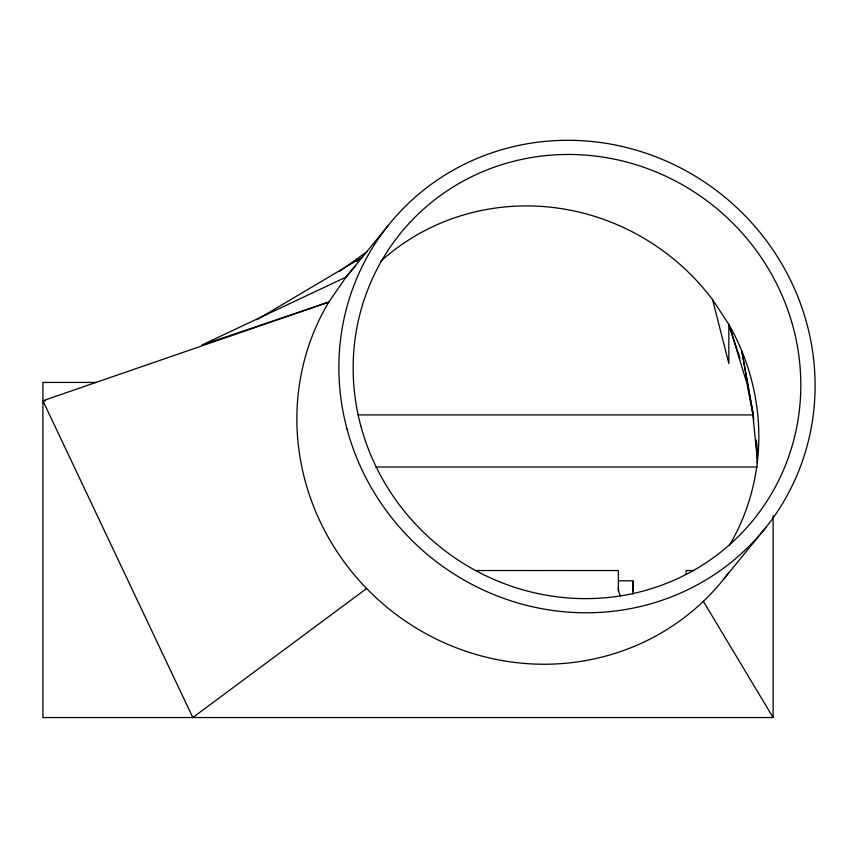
<?xml version="1.0" encoding="UTF-8"?>
<svg xmlns="http://www.w3.org/2000/svg" width="858" height="858" viewBox="0 0 858 858"><rect width="100%" height="100%" fill="white"/><g stroke="black" fill="none" stroke-linecap="round" stroke-linejoin="round"><path stroke-width="1.29" d="M632.872 591.012L632.872 580.812L618.371 580.812M712.569 299.656L728.839 324.41L728.839 363.481L712.569 299.656A227.284 218.543 39.2 0 0 380.523 261.497M388.073 225.633L346.085 277.07L328.775 302.091L42.9 400.75L192.814 717.535L366.623 588.513M723.905 578.903L765.894 527.466M339.135 271.632L367.299 251.458M356.724 261.454L358.923 259.942M256.746 319.744L362.044 257.346M96.375 382.432L42.9 382.432L42.9 717.535L773.112 717.535L773.112 515.583M42.9 400.75L45.549 400.75M358.14 414.929L753.356 414.929M375.89 466.999L757.271 466.999M475.278 570.538L618.371 570.549L618.371 591.494M693.983 570.538L686.068 570.549L686.068 574.495M703.367 601.34L773.112 717.535M729.504 545.205A227.284 218.543 39.2 0 0 728.839 324.41L740.004 358.354M728.839 324.41L746.964 383.505L753.796 418.865M753.002 412.805L741.784 350.933L752.552 411.508L757.153 457.957M757.153 451.748L756.327 440.047L757.174 462.709M632.872 580.812L632.872 593.961M728.742 572.608A241.795 232.497 39.2 0 1 406.102 621.578A241.795 232.497 39.2 0 1 328.775 302.091L201.576 345.163L346.085 277.07A241.795 232.497 39.2 0 1 355.523 265.991M620.613 596.224A33.848 23.938 0 0 1 618.371 587.644M346.975 428.893A241.795 232.497 39.2 0 0 745.355 549.892A241.795 232.497 39.2 0 0 638.609 150.858A241.795 232.497 39.2 0 0 346.975 428.893M360.778 425.75A227.284 218.543 39.2 0 0 735.252 539.5A227.284 218.543 39.2 0 0 634.909 164.393A227.284 218.543 39.2 0 0 360.778 425.75"/></g></svg>
